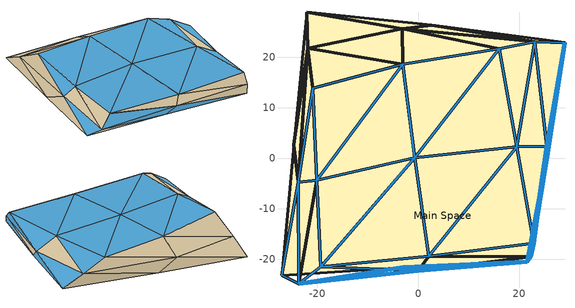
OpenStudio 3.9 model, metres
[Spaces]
Main Space
 floor ground (M16_300mm_heavyweight_concrete): -22.16,28.94 -0.91,3.96 -24.71,2.71 z0; -0.91,3.96 21.64,-20.54 -2.99,-21.57 z0; -24.71,2.71 -2.99,-21.57 -27.13,-23.19 z0; -0.91,3.96 -2.99,-21.57 -24.71,2.71 z0; 29.11,22.93 25.66,1.09 2.63,26.41 z0; 25.66,1.09 21.64,-20.54 -0.91,3.96 z0; 2.63,26.41 -0.91,3.96 -22.16,28.94 z0; 25.66,1.09 -0.91,3.96 2.63,26.41 z0
 wall outside (I02_50_mm_insulation_board): -19.39,-21.53,3.98 -20.19,-4.36,4.98 -23.68,-24.86,1.7; -20.19,-4.36,4.98 -23.76,-4.79,3.04 -23.68,-24.86,1.7; -2.99,-21.57,0 -23.68,-24.86,1.7 -27.13,-23.19,0; 22.89,-16.82,4.28 2.06,-19.47,3.83 22.32,-19.5,2.09; 2.06,-19.47,3.83 -19.39,-21.53,3.98 -0.05,-22.31,2.14; 22.32,-19.5,2.09 -0.05,-22.31,2.14 21.64,-20.54,0; 2.06,-19.47,3.83 -0.05,-22.31,2.14 22.32,-19.5,2.09; -20.92,13.93,7.02 -3.07,18.68,5.99 -21.96,21.87,3.12; -3.07,18.68,5.99 16.05,21.76,5.59 -3.17,25.68,2.93; -21.96,21.87,3.12 -3.17,25.68,2.93 -22.16,28.94,0; -3.07,18.68,5.99 -3.17,25.68,2.93 -21.96,21.87,3.12; 19.55,2.3,4.64 25.53,2.43,1.64 23.09,23.08,3.06
 wall outside (generic_window_frame): -20.19,-4.36,4.98 -20.92,13.93,7.02 -23.76,-4.79,3.04; -23.68,-24.86,1.7 -23.76,-4.79,3.04 -27.13,-23.19,0; 21.64,-20.54,0 -0.05,-22.31,2.14 -2.99,-21.57,0; -0.05,-22.31,2.14 -19.39,-21.53,3.98 -23.68,-24.86,1.7; -0.05,-22.31,2.14 -23.68,-24.86,1.7 -2.99,-21.57,0; -19.39,-21.53,3.98 -0.74,0.13,5.11 -20.19,-4.36,4.98; -0.74,0.13,5.11 16.05,21.76,5.59 -3.07,18.68,5.99; -20.19,-4.36,4.98 -3.07,18.68,5.99 -20.92,13.93,7.02; -0.74,0.13,5.11 -3.07,18.68,5.99 -20.19,-4.36,4.98; 22.89,-16.82,4.28 19.55,2.3,4.64 2.06,-19.47,3.83; 19.55,2.3,4.64 16.05,21.76,5.59 -0.74,0.13,5.11; 2.06,-19.47,3.83 -0.74,0.13,5.11 -19.39,-21.53,3.98; 19.55,2.3,4.64 -0.74,0.13,5.11 2.06,-19.47,3.83; 29.11,22.93,0 25.53,2.43,1.64 25.66,1.09,0; 25.53,2.43,1.64 22.89,-16.82,4.28 22.32,-19.5,2.09; 25.66,1.09,0 22.32,-19.5,2.09 21.64,-20.54,0; 16.05,21.76,5.59 19.55,2.3,4.64 23.09,23.08,3.06; 19.55,2.3,4.64 22.89,-16.82,4.28 25.53,2.43,1.64; 23.09,23.08,3.06 25.53,2.43,1.64 29.11,22.93,0
 wall outside (M08_200mm_lightweight_concrete_block_filled): -27.13,-23.19,0 -23.76,-4.79,3.04 -24.71,2.71,0; -23.76,-4.79,3.04 -20.92,13.93,7.02 -21.96,21.87,3.12; -24.71,2.71,0 -21.96,21.87,3.12 -22.16,28.94,0; -23.76,-4.79,3.04 -21.96,21.87,3.12 -24.71,2.71,0; -22.16,28.94,0 -3.17,25.68,2.93 2.63,26.41,0; -3.17,25.68,2.93 16.05,21.76,5.59 23.09,23.08,3.06; 2.63,26.41,0 23.09,23.08,3.06 29.11,22.93,0; -3.17,25.68,2.93 23.09,23.08,3.06 2.63,26.41,0; 25.53,2.43,1.64 22.32,-19.5,2.09 25.66,1.09,0
 window (clear_6mm): 21.63,-20.54,0 -0.04,-22.31,2.14 -2.98,-21.57,0; -0.06,-22.31,2.14 -23.67,-24.86,1.7 -3,-21.57,0
 window (low_iron_3mm): 29.11,22.92,0 25.54,2.44,1.64 25.66,1.1,0; 25.53,2.42,1.64 22.89,-16.81,4.28 22.32,-19.49,2.09; 25.66,1.08,0 22.32,-19.49,2.08 21.64,-20.53,0
 skylight (clear_6mm): -20.19,-4.35,4.98 -20.92,13.92,7.02 -23.76,-4.78,3.04; -23.68,-24.85,1.7 -23.77,-4.8,3.04 -27.13,-23.18,0; -0.06,-22.31,2.14 -19.38,-21.53,3.98 -23.67,-24.85,1.7; 16.06,21.75,5.58 19.55,2.31,4.64 23.09,23.07,3.06; 19.55,2.29,4.64 22.89,-16.81,4.28 25.53,2.42,1.64; 23.1,23.07,3.06 25.53,2.44,1.64 29.1,22.92,0
 skylight (low_iron_3mm): -19.38,-21.52,3.98 -0.75,0.12,5.11 -20.18,-4.36,4.98; -0.74,0.14,5.11 16.04,21.75,5.59 -3.06,18.68,5.98; -20.18,-4.35,4.98 -3.08,18.68,5.99 -20.91,13.92,7.02; -0.75,0.13,5.11 -3.08,18.67,5.98 -20.18,-4.35,4.98; 22.88,-16.81,4.28 19.55,2.29,4.64 2.07,-19.46,3.83; 19.54,2.31,4.64 16.05,21.75,5.59 -0.73,0.13,5.11; 2.05,-19.46,3.83 -0.74,0.12,5.11 -19.38,-21.52,3.98; 19.54,2.3,4.64 -0.73,0.12,5.11 2.06,-19.46,3.83
[Site:GroundTemperature:BuildingSurface]

[Construction]
M08_200mm_lightweight_concrete_block_filled: M08_200mm_lightweight_concrete_block_filled
generic_window_frame: generic_window_frame
clear_6mm: clear_6mm
low_iron_3mm: low_iron_3mm
M16_300mm_heavyweight_concrete: M16_300mm_heavyweight_concrete
I02_50_mm_insulation_board: I02_50_mm_insulation_board
[Material] Thermal Absorptance=0.9; Solar Absorptance=0.7; Visible Absorptance=0.7
Name | Roughness | Thickness {m} | Conductivity {W/m-K} | Density {kg/m3} | Specific Heat {J/kg-K}
M08_200mm_lightweight_concrete_block_filled | MediumRough | 0.2032 | 0.26 | 464 | 880
generic_window_frame | MediumSmooth | 0.1 | 0.17 | 700 | 1000
M16_300mm_heavyweight_concrete | MediumRough | 0.3048 | 1.95 | 2240 | 900
I02_50_mm_insulation_board | MediumRough | 0.0508 | 0.03 | 43 | 1210
[WindowMaterial:Glazing] Optical Data Type=SpectralAverage; Infrared Transmittance at Normal Incidence=0; Front Side Infrared Hemispherical Emissivity=0.84; Back Side Infrared Hemispherical Emissivity=0.84; Conductivity {W/m-K}=0.9
Name | Thickness {m} | Solar Transmittance at Normal Incidence | Front Side Solar Reflectance at Normal Incidence | Back Side Solar Reflectance at Normal Incidence | Visible Transmittance at Normal Incidence | Front Side Visible Reflectance at Normal Incidence | Back Side Visible Reflectance at Normal Incidence
clear_6mm | 0.006 | 0.775 | 0.071 | 0.071 | 0.881 | 0.08 | 0.08
low_iron_3mm | 0.003 | 0.899 | 0.079 | 0.079 | 0.913 | 0.082 | 0.082
[Space]
Main Space: Thermal Zone=Main Zone
[ThermalZone]
Main Zone: Primary Daylighting Control=Daylighting Control; Illuminance Map=Floor Illuminance Map; Thermostat=Thermostat Setpoint Dual Setpoint 1; Use Ideal Air Loads=No
[Sizing:Zone]
Main Zone: Zone Cooling Design Supply Air Temperature Input Method=SupplyAirTemperature; Zone Cooling Design Supply Air Temperature {C}=14; Zone Cooling Design Supply Air Temperature Difference {deltaC}=11.11; Zone Heating Design Supply Air Temperature Input Method=SupplyAirTemperature; Zone Heating Design Supply Air Temperature {C}=40; Zone Heating Design Supply Air Temperature Difference {deltaC}=11.11; Zone Cooling Design Supply Air Humidity Ratio {kg-H2O/kg-air}=0.0085; Zone Heating Design Supply Air Humidity Ratio {kg-H2O/kg-air}=0.008; Cooling Design Air Flow Method=DesignDay; Heating Design Air Flow Method=DesignDay; Account for Dedicated Outdoor Air System=No; Dedicated Outdoor Air System Control Strategy=NeutralSupplyAir; Dedicated Outdoor Air Low Setpoint Temperature for Design {C}=autosize; Dedicated Outdoor Air High Setpoint Temperature for Design {C}=autosize; Zone Load Sizing Method=Sensible Load Only No Latent Load; Zone Latent Cooling Design Supply Air Humidity Ratio Input Method=HumidityRatioDifference; Zone Cooling Design Supply Air Humidity Ratio Difference {kgWater/kgDryAir}=0.005; Zone Latent Heating Design Supply Air Humidity Ratio Input Method=HumidityRatioDifference; Zone Humidification Design Supply Air Humidity Ratio Difference {kgWater/kgDryAir}=0.005; Sizing Option=Coincident
[Zone equipment]
Main Zone: Zone HVAC Ideal Loads Air System 1
[ThermostatSetpoint:DualSetpoint]
Thermostat Setpoint Dual Setpoint 1: Heating Setpoint Temperature Schedule=Schedule Ruleset 1; Cooling Setpoint Temperature Schedule=Schedule Ruleset 2
[Daylighting:Control]
Daylighting Control: Space=Main Space; Position X-Coordinate {m}=0.701281; Position Y-Coordinate {m}=3.24192; Position Z-Coordinate {m}=0.3
[Schedule:Ruleset]
Name | Default Day Schedule
Schedule Ruleset 1 | Schedule Day 1
Schedule Ruleset 2 | Schedule Day 2
[Schedule:Day]
Schedule Day 1; Schedule Day 2: 24, 0, 26.0021
